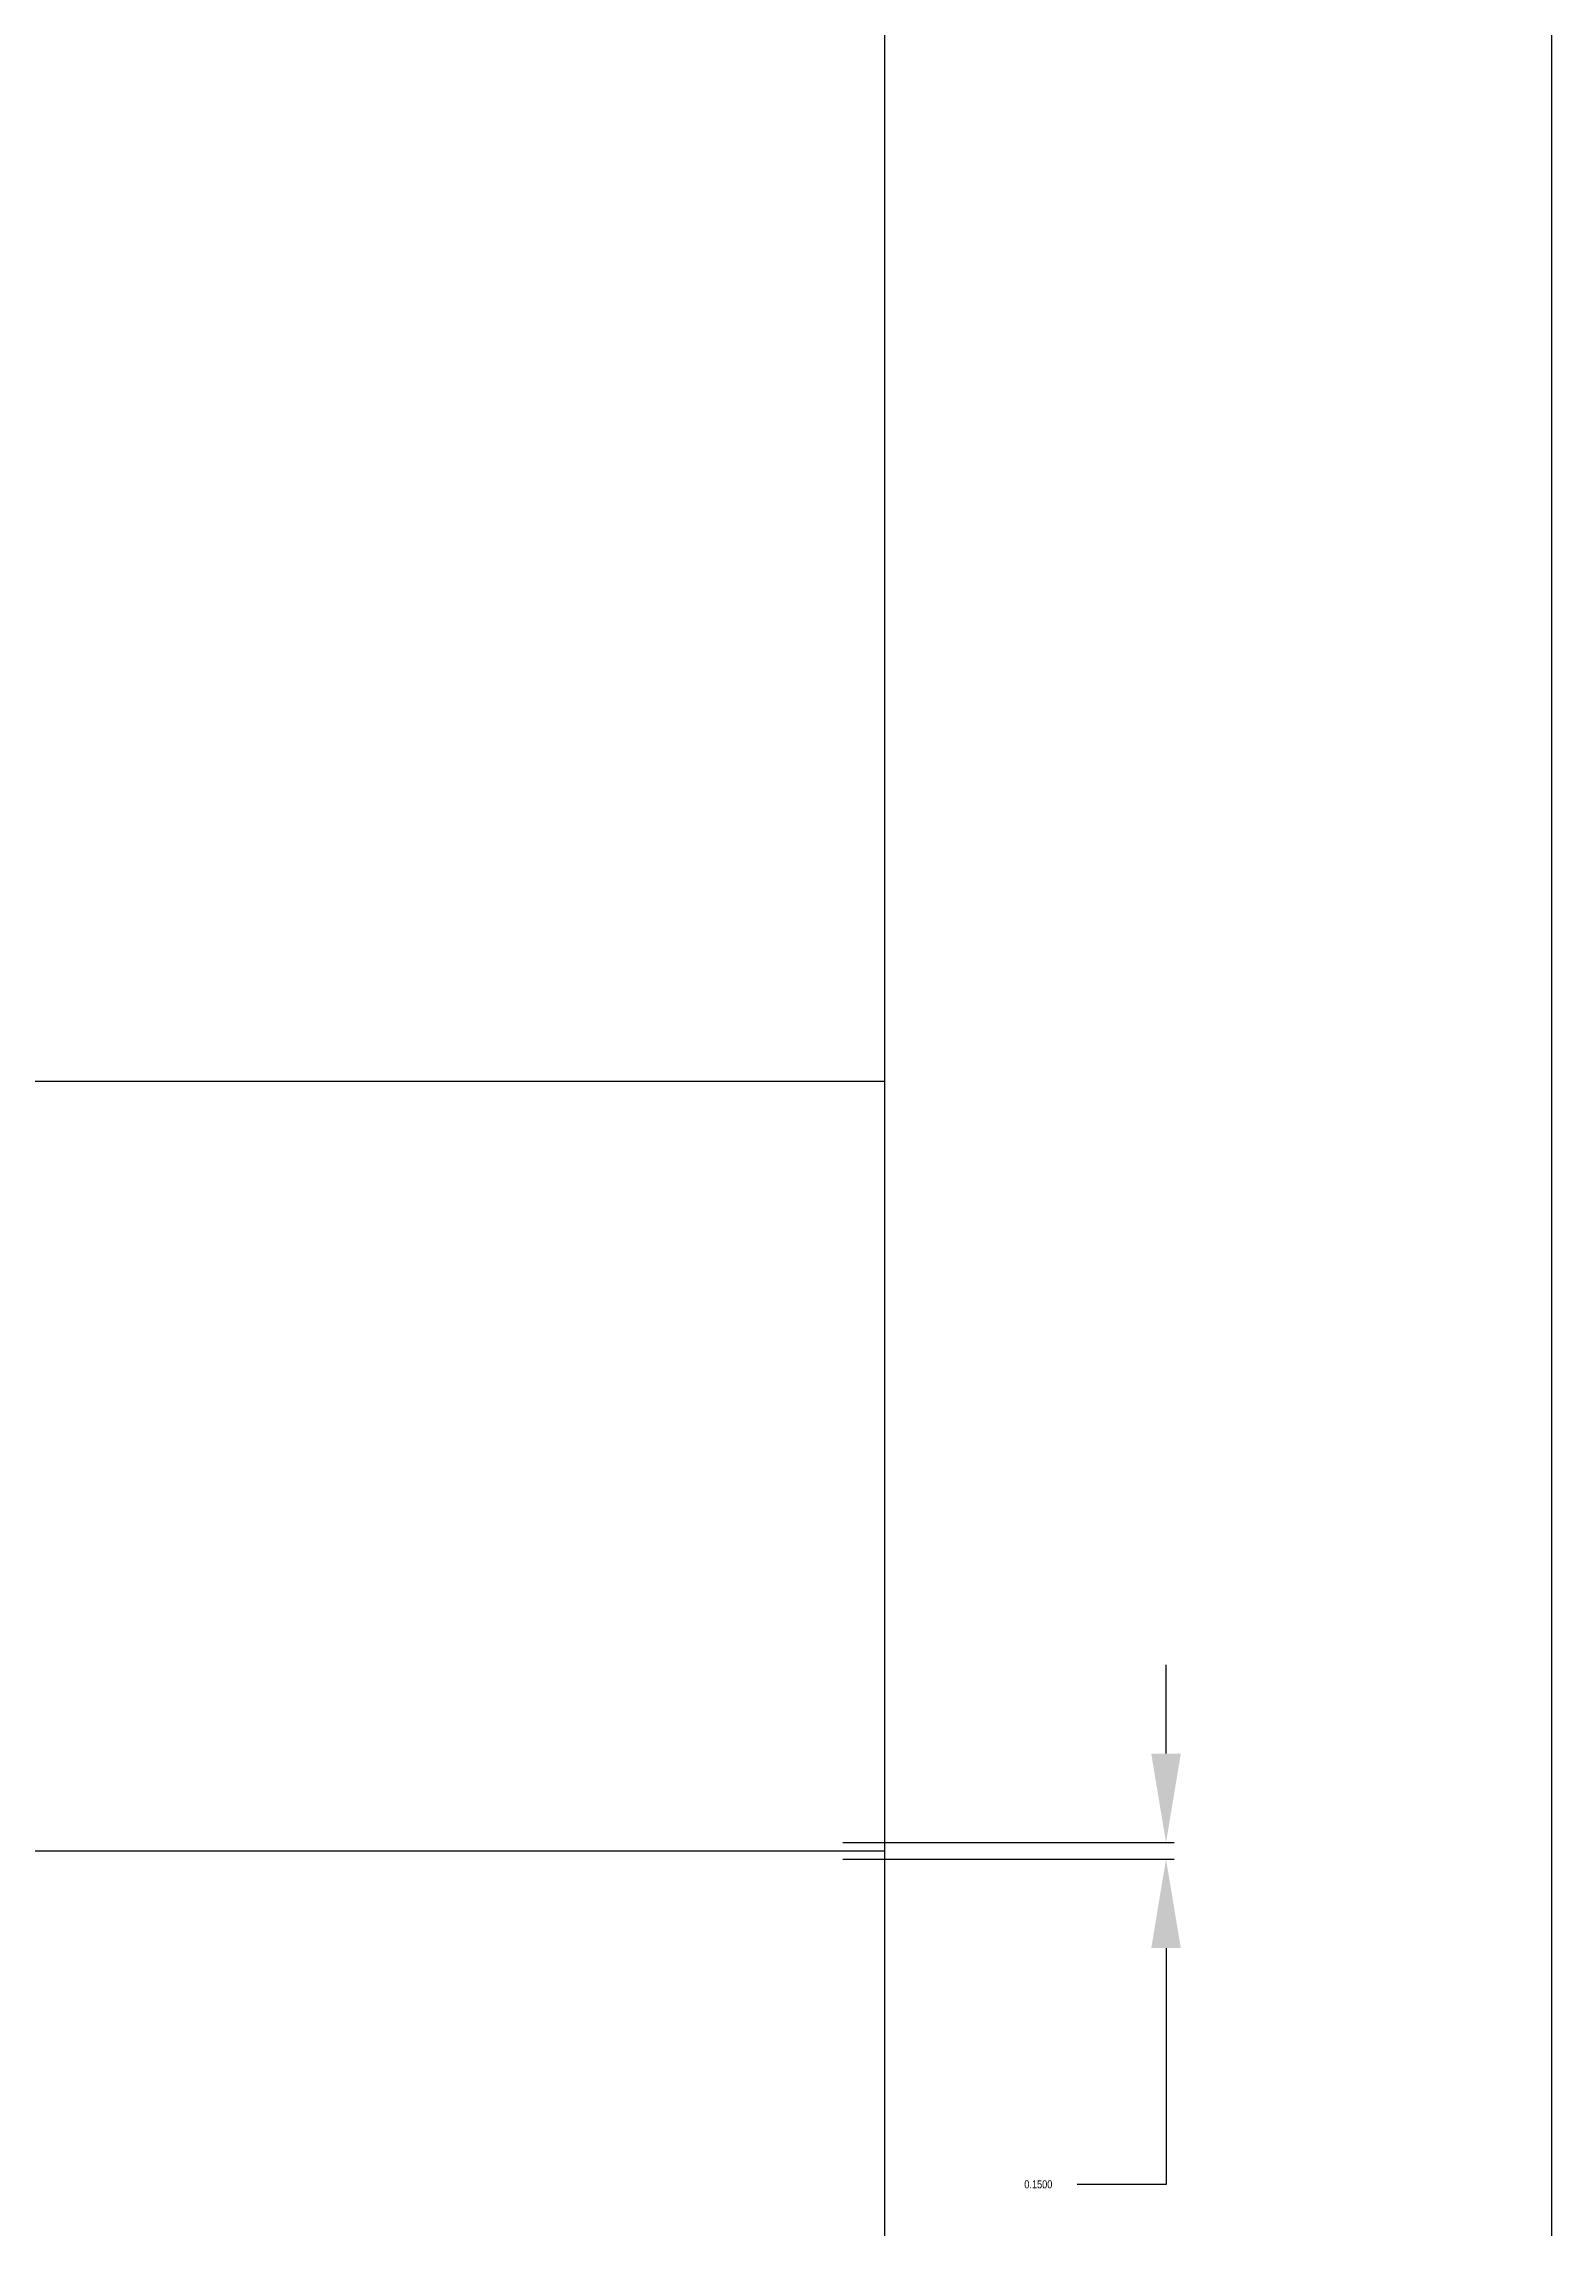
# Model space of a CAD drawing. Header units: metres. Extents: x 507649 to 509016, y 6966950 to 6967777.
# Drawn here: x 508595.95 to 508609.51, y 6967723.44 to 6967743.09 of the extents above; entities that cross this region are included whole.
import ezdxf

# ---------------------------------------------------------------- set-up
doc = ezdxf.new("R2010")
doc.units = ezdxf.units.M
doc.layers.get('DEFPOINTS').update_dxf_attribs({"color": 11})
doc.layers.add('_Design Non Plottable', color=45, linetype='Continuous', plot=False)
doc.layers.add('XREF', color=7, linetype='Continuous')
doc.styles.get("Standard").update_dxf_attribs({"font": 'ARIALN.TTF'})
doc.dimstyles.get("Standard").update_dxf_attribs({"dimtxt": 2.5, "dimasz": 3, "dimexe": 1.5, "dimexo": 2.5, "dimgap": 1.5, "dimtad": 1, "dimdsep": 46, "dimtxsty": 'Standard', "dimcen": 1.5, "dimclrd": 1, "dimclre": 1, "dimclrt": 7, "dimazin": 2, "dimtfac": 1, "dimtmove": 0, "dimatfit": 3, "dimfxl": 1, "dimarcsym": 0})

# ---------------------------------------------------------------- blocks, each defined once
blk = doc.blocks.new('*D26')
at = {"layer": '_Design Non Plottable', "lineweight": -2, "transparency": 16777216}
for p, q in [((508606.046, 6967727.699), (508606.046, 6967728.499)), ((508603.138, 6967726.899), (508606.118, 6967726.899)), ((508603.138, 6967726.749), (508606.118, 6967726.749)), ((508606.046, 6967725.949), (508606.046, 6967723.823)), ((508606.046, 6967723.823), (508605.246, 6967723.823))]:
    blk.add_line(p, q, dxfattribs=at)
at = {"layer": '_Design Non Plottable', "transparency": 16777216}
for points in [[(508605.913, 6967727.699), (508606.179, 6967727.699), (508606.046, 6967726.899)], [(508605.913, 6967725.949), (508606.179, 6967725.949), (508606.046, 6967726.749)]]:
    blk.add_solid(points, dxfattribs=at)
at = {"layer": 'DEFPOINTS', "color": 0, "transparency": 16777216}
for p in [(508603.113, 6967726.899), (508603.113, 6967726.749), (508606.046, 6967726.749)]:
    blk.add_point(p, dxfattribs=at)
at = {"layer": '_Design Non Plottable', "transparency": 16777216, "insert": (508604.897, 6967723.823), "char_height": 0.072, "attachment_point": 5}
blk.add_mtext('\\A1;0.1500', dxfattribs=at)
blk = doc.blocks.new('XD_DESIGN_1')
at = {"layer": '_Design Non Plottable'}
for p, q in [((508603.513, 6967761.749), (508603.513, 6967641.467)), ((508609.513, 6967761.749), (508609.513, 6967641.467))]:
    blk.add_line(p, q, dxfattribs=at)
for points in [[(508563.513, 6967733.749), (508603.513, 6967733.749)], [(508583.313, 6967726.824), (508603.513, 6967726.824)]]:
    blk.add_lwpolyline(points, dxfattribs=at)
dim = blk.add_linear_dim(base=(508606.046, 6967726.749), p1=(508603.113, 6967726.899), p2=(508603.113, 6967726.749), angle=270, dimstyle='Standard', override={"dimscale": 0.4, "dimasz": 2, "dimgap": 0.5, "dimclrd": 256, "dimclre": 256, "dimclrt": 256}, dxfattribs=at)
dim.commit()
dim.dimension.update_dxf_attribs({"geometry": '*D26', "text_midpoint": (508604.897, 6967723.823), "dimtype": 128})

msp = doc.modelspace()

# ---------------------------------------------------------------- block references
at = {"layer": 'XREF'}
msp.add_blockref('XD_DESIGN_1', (0, 0), dxfattribs=at)

doc.saveas('drawing.dxf')
